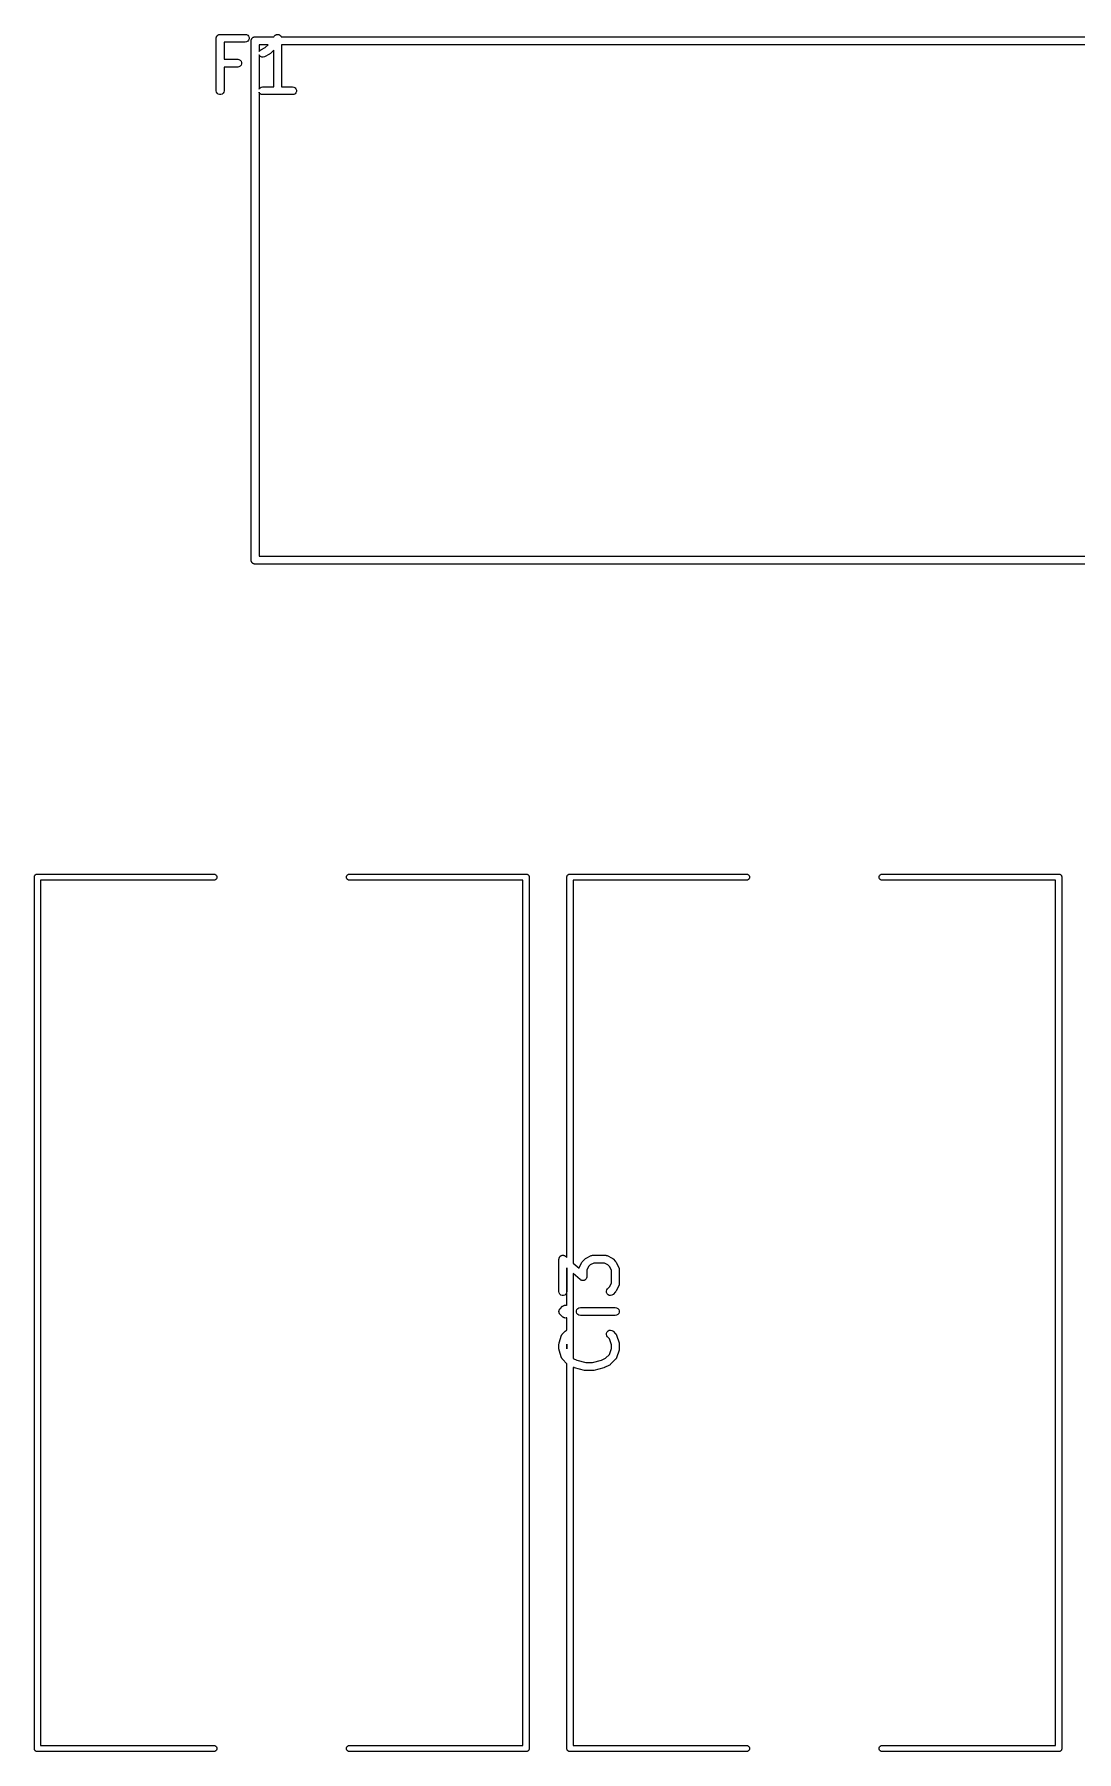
# Model space of a CAD drawing. Extents: x 50 to 243, y -147 to -42.
# Drawn here: x 205.34 to 225.22, y -75.05 to -42.3 of the extents above; entities that cross this region are included whole.
import ezdxf

# ---------------------------------------------------------------- set-up
doc = ezdxf.new("R2010")
doc.units = 0
doc.header["$MEASUREMENT"] = 0
doc.layers.add('BLACK', color=7, linetype='CONTINUOUS')

msp = doc.modelspace()

# ---------------------------------------------------------------- linework, layer by layer
at = {"layer": 'BLACK', "linetype": 'CONTINUOUS'}
for p, q in [((208.808, -42.3704), (208.809, -42.3639)), ((208.808, -43.3704), (208.808, -42.3704)), ((208.809, -42.3574), (208.812, -42.3512)), ((208.809, -42.3639), (208.809, -42.3574)), ((208.812, -42.3512), (208.813, -42.3447)), ((208.813, -42.3447), (208.816, -42.339)), ((208.816, -42.339), (208.818, -42.3329)), ((208.818, -42.3329), (208.823, -42.3279)), ((208.823, -42.3279), (208.826, -42.3222)), ((208.826, -42.3222), (208.831, -42.318)), ((208.831, -42.318), (208.835, -42.3129)), ((208.835, -42.3129), (208.841, -42.3096)), ((208.841, -42.3096), (208.846, -42.3054)), ((208.846, -42.3054), (208.852, -42.3032)), ((208.852, -42.3032), (208.858, -42.2999)), ((208.858, -42.2999), (208.864, -42.2988)), ((208.864, -42.2988), (208.87, -42.2965)), ((208.87, -42.2965), (208.877, -42.2965)), ((208.877, -42.2965), (208.883, -42.2954)), ((208.883, -42.2954), (209.36, -42.2954)), ((209.36, -42.4454), (208.958, -42.4454)), ((208.958, -42.4454), (208.958, -42.7716)), ((209.36, -42.2954), (209.385, -42.2999)), ((209.385, -42.4409), (209.36, -42.4454)), ((209.385, -42.2999), (209.408, -42.3129)), ((209.408, -42.4278), (209.385, -42.4409)), ((209.408, -42.3129), (209.424, -42.3329)), ((209.424, -42.4079), (209.408, -42.4278)), ((209.424, -42.3329), (209.433, -42.3574)), ((209.433, -42.3834), (209.424, -42.4079)), ((209.433, -42.3574), (209.433, -42.3834)), ((209.475, -42.4048), (209.477, -42.3985)), ((209.475, -42.4114), (209.475, -42.4048)), ((209.475, -52.3108), (209.475, -42.4114)), ((209.475, -42.4114), (209.475, -42.4114)), ((209.477, -42.3985), (209.478, -42.392)), ((209.478, -42.392), (209.482, -42.3862)), ((209.482, -42.3862), (209.484, -42.3799)), ((209.484, -42.3799), (209.488, -42.3748)), ((209.488, -42.3748), (209.492, -42.369)), ((209.492, -42.369), (209.497, -42.3648)), ((209.497, -42.3648), (209.501, -42.3597)), ((209.501, -42.3597), (209.507, -42.3563)), ((209.507, -42.3563), (209.512, -42.352)), ((209.512, -42.352), (209.518, -42.3498)), ((209.518, -42.3498), (209.524, -42.3464)), ((209.524, -42.3464), (209.531, -42.3453)), ((209.531, -42.3453), (209.537, -42.343)), ((209.537, -42.343), (209.543, -42.343)), ((209.543, -42.343), (209.543, -42.343)), ((209.543, -42.343), (209.907, -42.343)), ((209.625, -42.493), (209.625, -42.6248)), ((209.798, -42.493), (209.625, -42.493)), ((209.659, -42.589), (209.744, -42.5468)), ((209.744, -42.5468), (209.798, -42.493)), ((209.907, -42.343), (209.916, -42.3288)), ((209.916, -42.3288), (209.919, -42.3258)), ((209.919, -42.3258), (209.921, -42.3222)), ((209.921, -42.3222), (209.928, -42.3164)), ((209.928, -42.3164), (209.934, -42.3099)), ((209.934, -42.3099), (209.938, -42.3081)), ((209.938, -42.3081), (209.941, -42.3054)), ((209.941, -42.3054), (209.949, -42.3024)), ((209.949, -42.3024), (209.958, -42.2984)), ((209.958, -42.2984), (209.962, -42.2979)), ((209.962, -42.2979), (209.966, -42.2965)), ((209.966, -42.2965), (209.974, -42.2965)), ((209.974, -42.2965), (209.983, -42.2955)), ((209.983, -42.2955), (209.987, -42.2965)), ((209.987, -42.2965), (209.992, -42.2965)), ((209.992, -42.2965), (210, -42.2996)), ((210, -42.2996), (210.009, -42.3017)), ((210.009, -42.3017), (210.012, -42.304)), ((210.012, -42.304), (210.016, -42.3054)), ((210.016, -42.3054), (210.023, -42.3112)), ((210.023, -42.3112), (210.03, -42.3161)), ((210.03, -42.3161), (210.033, -42.3195)), ((210.033, -42.3195), (210.036, -42.3222)), ((210.036, -42.3222), (210.04, -42.3299)), ((210.04, -42.3299), (210.046, -42.3371)), ((210.046, -42.3371), (210.047, -42.3411)), ((210.047, -42.3411), (210.048, -42.343)), ((210.048, -42.343), (234.576, -42.343)), ((210.054, -42.493), (210.054, -43.2954)), ((234.494, -42.493), (210.054, -42.493)), ((208.958, -42.7716), (209.217, -42.7716)), ((209.217, -42.7716), (209.242, -42.7761)), ((209.242, -42.7761), (209.265, -42.7891)), ((209.265, -42.904), (209.242, -42.917)), ((209.265, -42.7891), (209.282, -42.8091)), ((209.282, -42.8841), (209.265, -42.904)), ((209.282, -42.8091), (209.291, -42.8335)), ((209.291, -42.8596), (209.282, -42.8841)), ((209.291, -42.8335), (209.291, -42.8596)), ((209.625, -42.6248), (209.638, -42.6045)), ((209.633, -42.7008), (209.625, -42.6855)), ((209.625, -42.6855), (209.625, -43.3409)), ((209.652, -42.7187), (209.633, -42.7008)), ((209.638, -42.6045), (209.659, -42.589)), ((209.675, -42.729), (209.652, -42.7187)), ((209.701, -42.7306), (209.675, -42.729)), ((209.726, -42.7232), (209.701, -42.7306)), ((209.822, -42.6756), (209.726, -42.7232)), ((209.831, -42.6684), (209.822, -42.6756)), ((209.841, -42.6615), (209.831, -42.6684)), ((209.904, -42.5991), (209.841, -42.6615)), ((209.904, -43.2954), (209.904, -42.5991)), ((209.217, -42.9216), (208.958, -42.9216)), ((208.958, -42.9216), (208.958, -43.3704)), ((209.242, -42.917), (209.217, -42.9216)), ((208.813, -43.396), (208.808, -43.3704)), ((208.826, -43.4186), (208.813, -43.396)), ((208.846, -43.4353), (208.826, -43.4186)), ((208.87, -43.4442), (208.846, -43.4353)), ((208.896, -43.4442), (208.87, -43.4442)), ((208.921, -43.4353), (208.896, -43.4442)), ((208.941, -43.4186), (208.921, -43.4353)), ((208.954, -43.396), (208.941, -43.4186)), ((208.958, -43.3704), (208.954, -43.396)), ((209.625, -43.3409), (209.628, -43.3329)), ((209.628, -43.4079), (209.625, -43.3999)), ((209.625, -43.3999), (209.625, -52.249)), ((209.628, -43.3329), (209.645, -43.3129)), ((209.645, -43.4278), (209.628, -43.4079)), ((209.645, -43.3129), (209.667, -43.2999)), ((209.667, -43.4409), (209.645, -43.4278)), ((209.667, -43.2999), (209.693, -43.2954)), ((209.693, -43.4454), (209.667, -43.4409)), ((209.693, -43.2954), (209.904, -43.2954)), ((210.264, -43.4454), (209.693, -43.4454)), ((210.054, -43.2954), (210.264, -43.2954)), ((210.264, -43.2954), (210.29, -43.2999)), ((210.29, -43.4409), (210.264, -43.4454)), ((210.29, -43.2999), (210.312, -43.3129)), ((210.312, -43.4278), (210.29, -43.4409)), ((210.312, -43.3129), (210.329, -43.3329)), ((210.329, -43.4079), (210.312, -43.4278)), ((210.329, -43.3329), (210.338, -43.3574)), ((210.338, -43.3834), (210.329, -43.4079)), ((210.338, -43.3574), (210.338, -43.3834)), ((209.475, -52.3372), (209.475, -52.3108)), ((209.477, -52.3435), (209.475, -52.3372)), ((209.478, -52.35), (209.477, -52.3435)), ((209.482, -52.3558), (209.478, -52.35)), ((209.484, -52.3621), (209.482, -52.3558)), ((209.488, -52.3672), (209.484, -52.3621)), ((209.492, -52.373), (209.488, -52.3672)), ((209.497, -52.3772), (209.492, -52.373)), ((209.501, -52.3823), (209.497, -52.3772)), ((209.507, -52.3857), (209.501, -52.3823)), ((209.512, -52.39), (209.507, -52.3857)), ((209.518, -52.3922), (209.512, -52.39)), ((209.524, -52.3956), (209.518, -52.3922)), ((209.531, -52.3967), (209.524, -52.3956)), ((209.537, -52.399), (209.531, -52.3967)), ((209.543, -52.399), (209.537, -52.399)), ((234.576, -52.399), (209.543, -52.399)), ((209.543, -52.399), (209.543, -52.399)), ((209.625, -52.249), (234.494, -52.249)), ((205.338, -58.3614), (205.34, -58.3564)), ((205.338, -58.3667), (205.338, -58.3614)), ((205.338, -58.3668), (205.338, -58.3667)), ((205.338, -74.9814), (205.338, -58.3668)), ((205.34, -58.3564), (205.341, -58.3512)), ((205.341, -58.3512), (205.343, -58.3465)), ((205.343, -58.3465), (205.345, -58.3415)), ((205.345, -58.3415), (205.349, -58.3375)), ((205.349, -58.3375), (205.351, -58.3328)), ((205.351, -58.3328), (205.355, -58.3294)), ((205.355, -58.3294), (205.359, -58.3253)), ((205.359, -58.3253), (205.363, -58.3227)), ((205.363, -58.3227), (205.368, -58.3192)), ((205.368, -58.3192), (205.373, -58.3174)), ((205.373, -58.3174), (205.377, -58.3147)), ((205.377, -58.3147), (205.382, -58.3138)), ((205.382, -58.3138), (205.387, -58.312)), ((205.387, -58.312), (205.393, -58.312)), ((205.393, -58.312), (205.393, -58.312)), ((205.393, -58.312), (208.767, -58.312)), ((208.767, -58.432), (205.458, -58.432)), ((205.458, -58.432), (205.458, -74.932)), ((208.767, -58.312), (208.783, -58.3147)), ((208.783, -58.4293), (208.767, -58.432)), ((208.783, -58.3147), (208.801, -58.3253)), ((208.801, -58.4187), (208.783, -58.4293)), ((208.801, -58.3253), (208.815, -58.3415)), ((208.815, -58.4025), (208.801, -58.4187)), ((208.815, -58.3415), (208.822, -58.3614)), ((208.822, -58.3826), (208.815, -58.4025)), ((208.822, -58.3614), (208.822, -58.3826)), ((211.294, -58.3614), (211.301, -58.3415)), ((211.294, -58.3826), (211.294, -58.3614)), ((211.301, -58.4025), (211.294, -58.3826)), ((211.301, -58.3415), (211.315, -58.3253)), ((211.315, -58.4187), (211.301, -58.4025)), ((211.315, -58.3253), (211.333, -58.3147)), ((211.333, -58.4293), (211.315, -58.4187)), ((211.333, -58.3147), (211.349, -58.312)), ((211.349, -58.432), (211.333, -58.4293)), ((211.349, -58.312), (214.723, -58.312)), ((214.658, -58.432), (211.349, -58.432)), ((214.658, -74.932), (214.658, -58.432)), ((214.723, -58.312), (214.729, -58.312)), ((214.723, -58.312), (214.723, -58.312)), ((214.729, -58.312), (214.734, -58.3138)), ((214.734, -58.3138), (214.739, -58.3147)), ((214.739, -58.3147), (214.743, -58.3174)), ((214.743, -58.3174), (214.748, -58.3192)), ((214.748, -58.3192), (214.753, -58.3227)), ((214.753, -58.3227), (214.757, -58.3253)), ((214.757, -58.3253), (214.761, -58.3294)), ((214.761, -58.3294), (214.765, -58.3328)), ((214.765, -58.3328), (214.767, -58.3375)), ((214.767, -58.3375), (214.771, -58.3415)), ((214.771, -58.3415), (214.773, -58.3465)), ((214.773, -58.3465), (214.775, -58.3512)), ((214.775, -58.3512), (214.776, -58.3564)), ((214.776, -58.3564), (214.778, -58.3614)), ((214.778, -58.3614), (214.778, -58.3667)), ((214.778, -58.3667), (214.778, -58.3668)), ((214.778, -58.3668), (214.778, -74.9972)), ((215.498, -58.3614), (215.5, -58.3564)), ((215.498, -58.3667), (215.498, -58.3614)), ((215.498, -58.3668), (215.498, -58.3667)), ((215.498, -65.6264), (215.498, -58.3668)), ((215.5, -58.3564), (215.501, -58.3512)), ((215.501, -58.3512), (215.503, -58.3465)), ((215.503, -58.3465), (215.505, -58.3415)), ((215.505, -58.3415), (215.509, -58.3375)), ((215.509, -58.3375), (215.511, -58.3328)), ((215.511, -58.3328), (215.515, -58.3294)), ((215.515, -58.3294), (215.519, -58.3253)), ((215.519, -58.3253), (215.523, -58.3227)), ((215.523, -58.3227), (215.528, -58.3192)), ((215.528, -58.3192), (215.533, -58.3174)), ((215.533, -58.3174), (215.537, -58.3147)), ((215.537, -58.3147), (215.542, -58.3138)), ((215.542, -58.3138), (215.547, -58.312)), ((215.547, -58.312), (215.553, -58.312)), ((215.553, -58.312), (215.553, -58.312)), ((215.553, -58.312), (218.927, -58.312)), ((218.927, -58.432), (215.618, -58.432)), ((215.618, -58.432), (215.618, -65.7314)), ((218.927, -58.312), (218.943, -58.3147)), ((218.943, -58.4293), (218.927, -58.432)), ((218.943, -58.3147), (218.961, -58.3253)), ((218.961, -58.4187), (218.943, -58.4293)), ((218.961, -58.3253), (218.975, -58.3415)), ((218.975, -58.4025), (218.961, -58.4187)), ((218.975, -58.3415), (218.982, -58.3614)), ((218.982, -58.3826), (218.975, -58.4025)), ((218.982, -58.3614), (218.982, -58.3826)), ((221.454, -58.3614), (221.461, -58.3415)), ((221.454, -58.3826), (221.454, -58.3614)), ((221.461, -58.4025), (221.454, -58.3826)), ((221.461, -58.3415), (221.475, -58.3253)), ((221.475, -58.4187), (221.461, -58.4025)), ((221.475, -58.3253), (221.493, -58.3147)), ((221.493, -58.4293), (221.475, -58.4187)), ((221.493, -58.3147), (221.509, -58.312)), ((221.509, -58.432), (221.493, -58.4293)), ((221.509, -58.312), (224.883, -58.312)), ((224.818, -58.432), (221.509, -58.432)), ((224.818, -74.932), (224.818, -58.432)), ((224.883, -58.312), (224.889, -58.312)), ((224.883, -58.312), (224.883, -58.312)), ((224.889, -58.312), (224.894, -58.3138)), ((224.894, -58.3138), (224.899, -58.3147)), ((224.899, -58.3147), (224.903, -58.3174)), ((224.903, -58.3174), (224.908, -58.3192)), ((224.908, -58.3192), (224.913, -58.3227)), ((224.913, -58.3227), (224.917, -58.3253)), ((224.917, -58.3253), (224.921, -58.3294)), ((224.921, -58.3294), (224.925, -58.3328)), ((224.925, -58.3328), (224.927, -58.3375)), ((224.927, -58.3375), (224.931, -58.3415)), ((224.931, -58.3415), (224.933, -58.3465)), ((224.933, -58.3465), (224.935, -58.3512)), ((224.935, -58.3512), (224.936, -58.3564)), ((224.936, -58.3564), (224.938, -58.3614)), ((224.938, -58.3614), (224.938, -58.3667)), ((224.938, -58.3667), (224.938, -58.3668)), ((224.938, -58.3668), (224.938, -74.9972)), ((215.345, -65.6582), (215.347, -65.651)), ((215.345, -66.2772), (215.345, -65.6582)), ((215.347, -65.6436), (215.349, -65.6382)), ((215.347, -65.651), (215.347, -65.6436)), ((215.349, -65.6382), (215.35, -65.6325)), ((215.35, -65.6325), (215.354, -65.6262)), ((215.354, -65.6262), (215.356, -65.6194)), ((215.356, -65.6194), (215.36, -65.615)), ((215.36, -65.615), (215.363, -65.61)), ((215.363, -65.61), (215.369, -65.6053)), ((215.369, -65.6053), (215.373, -65.5998)), ((215.373, -65.5998), (215.378, -65.597)), ((215.378, -65.597), (215.383, -65.5932)), ((215.383, -65.5932), (215.39, -65.5907)), ((215.39, -65.5907), (215.396, -65.5872)), ((215.396, -65.5872), (215.402, -65.5863)), ((215.402, -65.5863), (215.407, -65.5843)), ((215.407, -65.5843), (215.415, -65.5843)), ((215.415, -65.5843), (215.422, -65.5832)), ((215.422, -65.5832), (215.428, -65.5843)), ((215.428, -65.5843), (215.433, -65.5843)), ((215.433, -65.5843), (215.44, -65.5868)), ((215.44, -65.5868), (215.447, -65.5883)), ((215.447, -65.5883), (215.452, -65.5913)), ((215.452, -65.5913), (215.458, -65.5932)), ((215.458, -65.5932), (215.463, -65.598)), ((215.463, -65.598), (215.47, -65.6017)), ((215.47, -65.6017), (215.498, -65.6264)), ((215.498, -65.8258), (215.495, -65.8235)), ((215.495, -65.8235), (215.495, -66.2772)), ((215.498, -66.5421), (215.498, -65.8258)), ((215.618, -65.7314), (215.73, -65.8292)), ((215.73, -65.8292), (215.731, -65.823)), ((215.731, -65.823), (215.733, -65.8193)), ((215.733, -65.8193), (215.734, -65.8151)), ((215.734, -65.8151), (215.782, -65.7199)), ((215.782, -65.7199), (215.789, -65.7102)), ((215.789, -65.7102), (215.796, -65.7004)), ((215.796, -65.7004), (215.844, -65.6528)), ((215.844, -65.6528), (215.853, -65.6459)), ((215.853, -65.6459), (215.863, -65.6387)), ((215.863, -65.6387), (215.958, -65.5911)), ((215.911, -65.7979), (215.876, -65.8664)), ((215.941, -65.7674), (215.911, -65.7979)), ((216.01, -65.7332), (215.941, -65.7674)), ((215.958, -65.5911), (215.962, -65.5899)), ((215.962, -65.5899), (215.966, -65.5877)), ((215.966, -65.5877), (215.975, -65.5862)), ((215.975, -65.5862), (215.983, -65.5837)), ((215.983, -65.5837), (215.988, -65.5839)), ((215.988, -65.5839), (215.992, -65.5832)), ((215.992, -65.5832), (216.23, -65.5832)), ((216.212, -65.7332), (216.01, -65.7332)), ((216.281, -65.7674), (216.212, -65.7332)), ((216.23, -65.5832), (216.234, -65.5839)), ((216.234, -65.5839), (216.238, -65.5837)), ((216.238, -65.5837), (216.247, -65.5862)), ((216.247, -65.5862), (216.256, -65.5877)), ((216.256, -65.5877), (216.259, -65.5899)), ((216.259, -65.5899), (216.263, -65.5911)), ((216.263, -65.5911), (216.359, -65.6387)), ((216.311, -65.7979), (216.281, -65.7674)), ((216.345, -65.8664), (216.311, -65.7979)), ((216.359, -65.6387), (216.368, -65.6459)), ((216.368, -65.6459), (216.378, -65.6528)), ((216.378, -65.6528), (216.426, -65.7004)), ((216.426, -65.7004), (216.433, -65.7102)), ((216.433, -65.7102), (216.44, -65.7199)), ((216.44, -65.7199), (216.487, -65.8151)), ((216.487, -65.8151), (216.489, -65.8193)), ((216.489, -65.8193), (216.491, -65.823)), ((216.491, -65.823), (216.492, -65.8317)), ((216.492, -65.8317), (216.495, -65.8401)), ((216.495, -65.8401), (216.495, -65.8444)), ((215.752, -66.048), (215.618, -65.9308)), ((215.618, -65.9308), (215.618, -67.5541)), ((215.758, -66.0518), (215.752, -66.048)), ((215.764, -66.0565), (215.758, -66.0518)), ((215.769, -66.0585), (215.764, -66.0565)), ((215.774, -66.0615), (215.769, -66.0585)), ((215.781, -66.0629), (215.774, -66.0615)), ((215.788, -66.0654), (215.781, -66.0629)), ((215.794, -66.0654), (215.788, -66.0654)), ((215.8, -66.0665), (215.794, -66.0654)), ((215.807, -66.0654), (215.8, -66.0665)), ((215.814, -66.0654), (215.807, -66.0654)), ((215.82, -66.0634), (215.814, -66.0654)), ((215.826, -66.0625), (215.82, -66.0634)), ((215.832, -66.059), (215.826, -66.0625)), ((215.839, -66.0565), (215.832, -66.059)), ((215.843, -66.0528), (215.839, -66.0565)), ((215.848, -66.05), (215.843, -66.0528)), ((215.853, -66.0444), (215.848, -66.05)), ((215.859, -66.0397), (215.853, -66.0444)), ((215.862, -66.0347), (215.859, -66.0397)), ((215.865, -66.0304), (215.862, -66.0347)), ((215.868, -66.0235), (215.865, -66.0304)), ((215.872, -66.0172), (215.868, -66.0235)), ((215.873, -66.0115), (215.872, -66.0172)), ((215.875, -66.0061), (215.873, -66.0115)), ((215.876, -65.9915), (215.875, -65.9987)), ((215.875, -65.9987), (215.875, -66.0061)), ((215.876, -65.8664), (215.876, -65.9915)), ((216.311, -66.1852), (216.345, -66.1167)), ((216.345, -66.1167), (216.345, -65.8664)), ((216.487, -66.1679), (216.44, -66.2632)), ((216.489, -66.1638), (216.487, -66.1679)), ((216.491, -66.16), (216.489, -66.1638)), ((216.492, -66.1514), (216.491, -66.16)), ((216.495, -66.143), (216.492, -66.1514)), ((216.495, -65.8444), (216.495, -65.8487)), ((216.495, -65.8487), (216.495, -66.1344)), ((216.495, -66.1344), (216.495, -66.1386)), ((216.495, -66.1386), (216.495, -66.143)), ((215.35, -66.3029), (215.345, -66.2772)), ((215.363, -66.3254), (215.35, -66.3029)), ((215.383, -66.3422), (215.363, -66.3254)), ((215.407, -66.3511), (215.383, -66.3422)), ((215.433, -66.3511), (215.407, -66.3511)), ((215.458, -66.3422), (215.433, -66.3511)), ((215.478, -66.3254), (215.458, -66.3422)), ((215.491, -66.3029), (215.478, -66.3254)), ((215.495, -66.2772), (215.491, -66.3029)), ((216.25, -66.2707), (216.257, -66.2455)), ((216.253, -66.2966), (216.25, -66.2707)), ((216.264, -66.3203), (216.253, -66.2966)), ((216.257, -66.2455), (216.272, -66.2242)), ((216.282, -66.3387), (216.264, -66.3203)), ((216.272, -66.2242), (216.311, -66.1852)), ((216.306, -66.3497), (216.282, -66.3387)), ((216.332, -66.352), (216.306, -66.3497)), ((216.357, -66.3452), (216.332, -66.352)), ((216.378, -66.3303), (216.357, -66.3452)), ((216.426, -66.2827), (216.378, -66.3303)), ((216.433, -66.2728), (216.426, -66.2827)), ((216.44, -66.2632), (216.433, -66.2728)), ((215.346, -66.6517), (215.347, -66.6485)), ((215.346, -66.6582), (215.346, -66.6517)), ((215.346, -66.6647), (215.346, -66.6582)), ((215.347, -66.6679), (215.346, -66.6647)), ((215.347, -66.6452), (215.348, -66.6421)), ((215.347, -66.6485), (215.347, -66.6452)), ((215.347, -66.6712), (215.347, -66.6679)), ((215.348, -66.6743), (215.347, -66.6712)), ((215.348, -66.6388), (215.351, -66.6328)), ((215.348, -66.6421), (215.348, -66.6388)), ((215.348, -66.6776), (215.348, -66.6743)), ((215.351, -66.6836), (215.348, -66.6776)), ((215.351, -66.6328), (215.352, -66.6265)), ((215.352, -66.6899), (215.351, -66.6836)), ((215.352, -66.6265), (215.354, -66.6238)), ((215.354, -66.6926), (215.352, -66.6899)), ((215.354, -66.6238), (215.355, -66.6207)), ((215.355, -66.6957), (215.354, -66.6926)), ((215.355, -66.6207), (215.358, -66.6182)), ((215.358, -66.6982), (215.355, -66.6957)), ((215.358, -66.6182), (215.359, -66.6152)), ((215.359, -66.7012), (215.358, -66.6982)), ((215.359, -66.6152), (215.364, -66.6105)), ((215.364, -66.7059), (215.359, -66.7012)), ((215.364, -66.6105), (215.367, -66.6052)), ((215.367, -66.7112), (215.364, -66.7059)), ((215.367, -66.6052), (215.415, -66.5575)), ((215.415, -66.7588), (215.367, -66.7112)), ((215.415, -66.5575), (215.42, -66.5538)), ((215.42, -66.7626), (215.415, -66.7588)), ((215.42, -66.5538), (215.425, -66.5491)), ((215.425, -66.7672), (215.42, -66.7626)), ((215.425, -66.5491), (215.431, -66.5464)), ((215.431, -66.77), (215.425, -66.7672)), ((215.431, -66.5464), (215.436, -66.5426)), ((215.436, -66.7738), (215.431, -66.77)), ((215.436, -66.5426), (215.443, -66.5409)), ((215.443, -66.7755), (215.436, -66.7738)), ((215.443, -66.5409), (215.449, -66.5381)), ((215.449, -66.7783), (215.443, -66.7755)), ((215.449, -66.5381), (215.455, -66.5376)), ((215.455, -66.7788), (215.449, -66.7783)), ((215.455, -66.5376), (215.461, -66.5359)), ((215.461, -66.7805), (215.455, -66.7788)), ((215.461, -66.5359), (215.468, -66.5364)), ((215.468, -66.78), (215.461, -66.7805)), ((215.468, -66.5364), (215.475, -66.5359)), ((215.475, -66.7805), (215.468, -66.78)), ((215.475, -66.5359), (215.481, -66.5376)), ((215.481, -66.7788), (215.475, -66.7805)), ((215.481, -66.5376), (215.487, -66.5381)), ((215.487, -66.7783), (215.481, -66.7788)), ((215.487, -66.5381), (215.493, -66.5409)), ((215.493, -66.7755), (215.487, -66.7783)), ((215.493, -66.5409), (215.498, -66.5421)), ((215.498, -66.7742), (215.493, -66.7755)), ((215.498, -67.015), (215.498, -66.7742)), ((215.68, -66.6452), (215.689, -66.6207)), ((215.68, -66.6712), (215.68, -66.6452)), ((215.689, -66.6957), (215.68, -66.6712)), ((215.689, -66.6207), (215.706, -66.6007)), ((215.706, -66.7156), (215.689, -66.6957)), ((215.706, -66.6007), (215.728, -66.5877)), ((215.728, -66.7287), (215.706, -66.7156)), ((215.728, -66.5877), (215.754, -66.5832)), ((215.754, -66.7332), (215.728, -66.7287)), ((215.754, -66.5832), (216.42, -66.5832)), ((216.42, -66.7332), (215.754, -66.7332)), ((216.42, -66.5832), (216.446, -66.5877)), ((216.446, -66.7287), (216.42, -66.7332)), ((216.446, -66.5877), (216.469, -66.6007)), ((216.469, -66.7156), (216.446, -66.7287)), ((216.469, -66.6007), (216.485, -66.6207)), ((216.485, -66.6957), (216.469, -66.7156)), ((216.485, -66.6207), (216.494, -66.6452)), ((216.494, -66.6712), (216.485, -66.6957)), ((216.494, -66.6452), (216.494, -66.6712)), ((215.349, -67.2535), (215.397, -67.1107)), ((215.397, -67.1107), (215.399, -67.1069)), ((215.399, -67.1069), (215.4, -67.1027)), ((215.4, -67.1027), (215.405, -67.0955)), ((215.405, -67.0955), (215.409, -67.0878)), ((215.409, -67.0878), (215.412, -67.0849)), ((215.412, -67.0849), (215.415, -67.0813)), ((215.415, -67.0813), (215.463, -67.0337)), ((215.463, -67.0337), (215.484, -67.0188)), ((215.484, -67.0188), (215.498, -67.015)), ((216.25, -67.0933), (216.253, -67.0673)), ((216.257, -67.1185), (216.25, -67.0933)), ((216.253, -67.0673), (216.264, -67.0437)), ((216.272, -67.1398), (216.257, -67.1185)), ((216.264, -67.0437), (216.282, -67.0253)), ((216.307, -67.1749), (216.272, -67.1398)), ((216.282, -67.0253), (216.306, -67.0143)), ((216.306, -67.0143), (216.332, -67.012)), ((216.332, -67.012), (216.357, -67.0188)), ((216.357, -67.0188), (216.378, -67.0337)), ((216.378, -67.0337), (216.426, -67.0813)), ((216.426, -67.0813), (216.428, -67.0849)), ((216.428, -67.0849), (216.432, -67.0878)), ((216.432, -67.0878), (216.436, -67.0955)), ((216.436, -67.0955), (216.441, -67.1027)), ((216.441, -67.1027), (216.442, -67.1069)), ((216.442, -67.1069), (216.444, -67.1107)), ((216.444, -67.1107), (216.492, -67.2535)), ((215.345, -67.2772), (215.347, -67.2654)), ((215.345, -67.3725), (215.345, -67.2772)), ((215.347, -67.3843), (215.345, -67.3725)), ((215.347, -67.2654), (215.349, -67.2535)), ((215.349, -67.3962), (215.347, -67.3843)), ((215.397, -67.5391), (215.349, -67.3962)), ((215.498, -67.2815), (215.495, -67.2894)), ((215.495, -67.2894), (215.495, -67.3603)), ((215.495, -67.3603), (215.498, -67.3682)), ((215.498, -67.3682), (215.498, -67.2815)), ((216.233, -67.5489), (216.307, -67.4748)), ((216.345, -67.2894), (216.307, -67.1749)), ((216.307, -67.4748), (216.345, -67.3603)), ((216.345, -67.3603), (216.345, -67.2894)), ((216.492, -67.3962), (216.444, -67.5391)), ((216.492, -67.2535), (216.493, -67.2654)), ((216.493, -67.3843), (216.492, -67.3962)), ((216.493, -67.2654), (216.495, -67.2772)), ((216.495, -67.3725), (216.493, -67.3843)), ((216.495, -67.2772), (216.495, -67.3725)), ((215.399, -67.5429), (215.397, -67.5391)), ((215.4, -67.547), (215.399, -67.5429)), ((215.405, -67.5542), (215.4, -67.547)), ((215.409, -67.562), (215.405, -67.5542)), ((215.412, -67.5648), (215.409, -67.562)), ((215.415, -67.5684), (215.412, -67.5648)), ((215.498, -67.6514), (215.415, -67.5684)), ((215.498, -75.0026), (215.498, -67.6514)), ((215.618, -67.5541), (215.685, -67.5874)), ((215.625, -67.7253), (215.618, -67.7218)), ((215.618, -67.7218), (215.618, -74.932)), ((215.633, -67.7276), (215.625, -67.7253)), ((215.64, -67.731), (215.633, -67.7276)), ((215.831, -67.7786), (215.64, -67.731)), ((215.685, -67.5874), (215.858, -67.6308)), ((215.84, -67.7792), (215.831, -67.7786)), ((215.849, -67.7808), (215.84, -67.7792)), ((215.992, -67.7808), (215.849, -67.7808)), ((215.858, -67.6308), (215.983, -67.6308)), ((215.983, -67.6308), (216.156, -67.5874)), ((216.001, -67.7792), (215.992, -67.7808)), ((216.01, -67.7786), (216.001, -67.7792)), ((216.2, -67.731), (216.01, -67.7786)), ((216.156, -67.5874), (216.233, -67.5489)), ((216.208, -67.7276), (216.2, -67.731)), ((216.216, -67.7253), (216.208, -67.7276)), ((216.311, -67.6777), (216.216, -67.7253)), ((216.321, -67.6705), (216.311, -67.6777)), ((216.331, -67.6636), (216.321, -67.6705)), ((216.426, -67.5684), (216.331, -67.6636)), ((216.428, -67.5648), (216.426, -67.5684)), ((216.432, -67.562), (216.428, -67.5648)), ((216.436, -67.5542), (216.432, -67.562)), ((216.441, -67.547), (216.436, -67.5542)), ((216.442, -67.5428), (216.441, -67.547)), ((216.444, -67.5391), (216.442, -67.5428)), ((205.338, -75.0026), (205.338, -74.9814)), ((205.34, -75.0076), (205.338, -75.0026)), ((205.341, -75.0128), (205.34, -75.0076)), ((205.458, -74.932), (208.767, -74.932)), ((208.767, -74.932), (208.783, -74.9347)), ((208.783, -74.9347), (208.801, -74.9453)), ((208.801, -74.9453), (208.815, -74.9615)), ((208.815, -74.9615), (208.822, -74.9814)), ((208.822, -75.0026), (208.815, -75.0225)), ((208.822, -74.9814), (208.822, -75.0026)), ((211.294, -74.9814), (211.301, -74.9615)), ((211.294, -75.0026), (211.294, -74.9814)), ((211.301, -75.0225), (211.294, -75.0026)), ((211.301, -74.9615), (211.315, -74.9453)), ((211.315, -74.9453), (211.333, -74.9347)), ((211.333, -74.9347), (211.349, -74.932)), ((211.349, -74.932), (214.658, -74.932)), ((214.776, -75.0076), (214.775, -75.0128)), ((214.778, -75.0026), (214.776, -75.0076)), ((214.778, -74.9972), (214.778, -74.9973)), ((214.778, -74.9973), (214.778, -75.0026)), ((215.5, -75.0076), (215.498, -75.0026)), ((215.501, -75.0128), (215.5, -75.0076)), ((215.618, -74.932), (218.927, -74.932)), ((218.927, -74.932), (218.943, -74.9347)), ((218.943, -74.9347), (218.961, -74.9453)), ((218.961, -74.9453), (218.975, -74.9615)), ((218.975, -74.9615), (218.982, -74.9814)), ((218.982, -75.0026), (218.975, -75.0225)), ((218.982, -74.9814), (218.982, -75.0026)), ((221.454, -74.9814), (221.461, -74.9615)), ((221.454, -75.0026), (221.454, -74.9814)), ((221.461, -75.0225), (221.454, -75.0026)), ((221.461, -74.9615), (221.475, -74.9453)), ((221.475, -74.9453), (221.493, -74.9347)), ((221.493, -74.9347), (221.509, -74.932)), ((221.509, -74.932), (224.818, -74.932)), ((224.936, -75.0076), (224.935, -75.0128)), ((224.938, -75.0026), (224.936, -75.0076)), ((224.938, -74.9972), (224.938, -74.9973)), ((224.938, -74.9973), (224.938, -75.0026)), ((205.343, -75.0174), (205.341, -75.0128)), ((205.345, -75.0225), (205.343, -75.0174)), ((205.349, -75.0265), (205.345, -75.0225)), ((205.351, -75.0312), (205.349, -75.0265)), ((205.355, -75.0346), (205.351, -75.0312)), ((205.359, -75.0387), (205.355, -75.0346)), ((205.363, -75.0413), (205.359, -75.0387)), ((205.368, -75.0448), (205.363, -75.0413)), ((205.373, -75.0466), (205.368, -75.0448)), ((205.377, -75.0493), (205.373, -75.0466)), ((205.382, -75.0502), (205.377, -75.0493)), ((205.387, -75.052), (205.382, -75.0502)), ((205.393, -75.052), (205.387, -75.052)), ((208.767, -75.052), (205.393, -75.052)), ((205.393, -75.052), (205.393, -75.052)), ((208.783, -75.0493), (208.767, -75.052)), ((208.801, -75.0387), (208.783, -75.0493)), ((208.815, -75.0225), (208.801, -75.0387)), ((211.315, -75.0387), (211.301, -75.0225)), ((211.333, -75.0493), (211.315, -75.0387)), ((211.349, -75.052), (211.333, -75.0493)), ((214.723, -75.052), (211.349, -75.052)), ((214.729, -75.052), (214.723, -75.052)), ((214.723, -75.052), (214.723, -75.052)), ((214.734, -75.0502), (214.729, -75.052)), ((214.739, -75.0493), (214.734, -75.0502)), ((214.743, -75.0466), (214.739, -75.0493)), ((214.748, -75.0448), (214.743, -75.0466)), ((214.753, -75.0413), (214.748, -75.0448)), ((214.757, -75.0387), (214.753, -75.0413)), ((214.761, -75.0346), (214.757, -75.0387)), ((214.765, -75.0312), (214.761, -75.0346)), ((214.767, -75.0265), (214.765, -75.0312)), ((214.771, -75.0225), (214.767, -75.0265)), ((214.773, -75.0175), (214.771, -75.0225)), ((214.775, -75.0128), (214.773, -75.0175)), ((215.503, -75.0174), (215.501, -75.0128)), ((215.505, -75.0225), (215.503, -75.0174)), ((215.509, -75.0265), (215.505, -75.0225)), ((215.511, -75.0312), (215.509, -75.0265)), ((215.515, -75.0346), (215.511, -75.0312)), ((215.519, -75.0387), (215.515, -75.0346)), ((215.523, -75.0413), (215.519, -75.0387)), ((215.528, -75.0448), (215.523, -75.0413)), ((215.533, -75.0466), (215.528, -75.0448)), ((215.537, -75.0493), (215.533, -75.0466)), ((215.542, -75.0502), (215.537, -75.0493)), ((215.547, -75.052), (215.542, -75.0502)), ((215.553, -75.052), (215.547, -75.052)), ((218.927, -75.052), (215.553, -75.052)), ((215.553, -75.052), (215.553, -75.052)), ((218.943, -75.0493), (218.927, -75.052)), ((218.961, -75.0387), (218.943, -75.0493)), ((218.975, -75.0225), (218.961, -75.0387)), ((221.475, -75.0387), (221.461, -75.0225)), ((221.493, -75.0493), (221.475, -75.0387)), ((221.509, -75.052), (221.493, -75.0493)), ((224.883, -75.052), (221.509, -75.052)), ((224.889, -75.052), (224.883, -75.052)), ((224.883, -75.052), (224.883, -75.052)), ((224.894, -75.0502), (224.889, -75.052)), ((224.899, -75.0493), (224.894, -75.0502)), ((224.903, -75.0466), (224.899, -75.0493)), ((224.908, -75.0448), (224.903, -75.0466)), ((224.913, -75.0413), (224.908, -75.0448)), ((224.917, -75.0387), (224.913, -75.0413)), ((224.921, -75.0346), (224.917, -75.0387)), ((224.925, -75.0312), (224.921, -75.0346)), ((224.927, -75.0265), (224.925, -75.0312)), ((224.931, -75.0225), (224.927, -75.0265)), ((224.933, -75.0175), (224.931, -75.0225)), ((224.935, -75.0128), (224.933, -75.0175))]:
    msp.add_line(p, q, dxfattribs=at)

doc.saveas('drawing.dxf')
